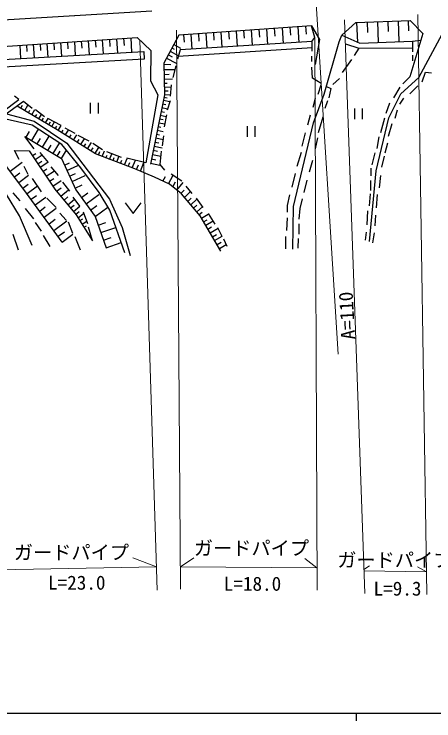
# Model space of a CAD drawing. Units: millimetres, scale not verified. Extents: x 40000 to 680000, y 20000 to 380000.
# Drawn here: x 323456 to 378123, y 204000 to 295974 of the extents above; entities that cross this region are included whole.
import ezdxf
from ezdxf.enums import TextEntityAlignment as Align

# ---------------------------------------------------------------- set-up
doc = ezdxf.new("R2010")
doc.units = ezdxf.units.MM
doc.header["$LTSCALE"] = 1000
for name, color, linetype, lineweight in [('M-BGD', 7, 'Continuous', 25), ('M-STR-HTXT', 7, 'Continuous', 13), ('M-TTL-BAND', 7, 'Continuous', 25)]:
    doc.layers.add(name, color=color, linetype=linetype, lineweight=lineweight)
doc.styles.add('ＭＳ ゴシック', font='')
doc.styles.get('ＭＳ ゴシック').set_extended_font_data('MS Gothic')

msp = doc.modelspace()

# ---------------------------------------------------------------- linework, layer by layer
at = {"layer": 'M-BGD'}
for p, q in [((341371, 296354), (299937, 293853)), ((362185, 294469), (344904, 293249)), ((360384, 294342), (360529, 292288)), ((361410, 294414), (361483, 293383)), ((362629, 292918), (362185, 294469)), ((362185, 294469), (363242, 292680)), ((366124, 293234), (367954, 294901)), ((367954, 294901), (375029, 295145)), ((368067, 294905), (368156, 292314)), ((369421, 294952), (369468, 293589)), ((370775, 294998), (370869, 292290)), ((372113, 295044), (372159, 293698)), ((373451, 295091), (373543, 292415)), ((374788, 295137), (374834, 293807)), ((375029, 295145), (376696, 293437)), ((376167, 287745), (380112, 295064)), ((347456, 293429), (347524, 292461)), ((348428, 293498), (348565, 291553)), ((349409, 293567), (349478, 292590)), ((350391, 293636), (350529, 291674)), ((351372, 293706), (351442, 292720)), ((352353, 293775), (352493, 291795)), ((353344, 293845), (353414, 292850)), ((354334, 293915), (354475, 291916)), ((355333, 293985), (355404, 292982)), ((356332, 294056), (356474, 292039)), ((357340, 294127), (357412, 293114)), ((358349, 294198), (358492, 292163)), ((359366, 294270), (359438, 293248)), ((376696, 293437), (374988, 287826)), ((313027, 291188), (339496, 292943)), ((333113, 292520), (333231, 290700)), ((334027, 292580), (334086, 291670)), ((334941, 292641), (335060, 290804)), ((335862, 292702), (335922, 291782)), ((336784, 292763), (336904, 290909)), ((337712, 292825), (337773, 291895)), ((338641, 292886), (338762, 291015)), ((339496, 292943), (341252, 291223)), ((344904, 293249), (342953, 289590)), ((345520, 293293), (345588, 292333)), ((346483, 293361), (346619, 291433)), ((362226, 292395), (362629, 292918)), ((363242, 292680), (362642, 289407)), ((365799, 292380), (366124, 293234)), ((366124, 293234), (368460, 292177)), ((375331, 292461), (376431, 292568)), ((324190, 291928), (324303, 290192)), ((325068, 291986), (325124, 291124)), ((325946, 292044), (326060, 290292)), ((326831, 292103), (326888, 291231)), ((327716, 292162), (327831, 290393)), ((328609, 292221), (328666, 291340)), ((329501, 292280), (329617, 290494)), ((330400, 292340), (330458, 291449)), ((331300, 292399), (331417, 290597)), ((332207, 292460), (332265, 291559)), ((344011, 291575), (344283, 291430)), ((344247, 292016), (345123, 291549)), ((362267, 291574), (344832, 290457)), ((362267, 292395), (345067, 291338)), ((362267, 291175), (362267, 292395)), ((363847, 285549), (365799, 292380)), ((366600, 292129), (368338, 291526)), ((368338, 291526), (375413, 291567)), ((368460, 292177), (375331, 292461)), ((375331, 292461), (375331, 291079)), ((318211, 289845), (340350, 291106)), ((340350, 291106), (340391, 290109)), ((341252, 291223), (341216, 287291)), ((343541, 290693), (344032, 290431)), ((343776, 291134), (344859, 290556)), ((345067, 291338), (344742, 290118)), ((368338, 291526), (367728, 290591)), ((340391, 290109), (318820, 288906)), ((343306, 290251), (344572, 289576)), ((362239, 289798), (362239, 290520)), ((367402, 290062), (366183, 288395)), ((375331, 290632), (375331, 289900)), ((342953, 289590), (343034, 285483)), ((342955, 289472), (343881, 289410)), ((344498, 289264), (344132, 287719)), ((362330, 287643), (362249, 289086)), ((342969, 288747), (344382, 288775)), ((342982, 288134), (343651, 288147)), ((376615, 287175), (377021, 288436)), ((377021, 288436), (377835, 288314)), ((341216, 287291), (342164, 285466)), ((342994, 287521), (344090, 287542)), ((343004, 287002), (343403, 287005)), ((363448, 286949), (362330, 287643)), ((365817, 287582), (364963, 286809)), ((373809, 285590), (376167, 287745)), ((374988, 287826), (374094, 286891)), ((343014, 286483), (343865, 286500)), ((343888, 286784), (343766, 285280)), ((363062, 285569), (363460, 286763)), ((364134, 286554), (364719, 286281)), ((364719, 286281), (364434, 285102)), ((373687, 286484), (372874, 285102)), ((374988, 285590), (376045, 286647)), ((324050, 284869), (323524, 285290)), ((342164, 285466), (340620, 276619)), ((343034, 285483), (341204, 276456)), ((342973, 285180), (343401, 285093)), ((343024, 285983), (343498, 285992)), ((343034, 285483), (343784, 285498)), ((362424, 281808), (363847, 285549)), ((372264, 282459), (373809, 285590)), ((321944, 283254), (324050, 284869)), ((324682, 284588), (322471, 283008)), ((325805, 283710), (324682, 284588)), ((333381, 284425), (333379, 283025)), ((334429, 283024), (334431, 284424)), ((342794, 284297), (343231, 284208)), ((342893, 284787), (343737, 284616)), ((343766, 284710), (343400, 283491)), ((362411, 283862), (362696, 285041)), ((364272, 284695), (363906, 283679)), ((372345, 284370), (371857, 283028)), ((373687, 284248), (374216, 285020)), ((329072, 280905), (323853, 283996)), ((323881, 283979), (323919, 284043)), ((324312, 283724), (324545, 284119)), ((324832, 283416), (325259, 284138)), ((325321, 283141), (325521, 283479)), ((325750, 282872), (326154, 283554)), ((327420, 282622), (326227, 283500)), ((342595, 283317), (343051, 283224)), ((342694, 283807), (343449, 283654)), ((367784, 283688), (367782, 282288)), ((368832, 282287), (368834, 283687)), ((373077, 282418), (373402, 283516)), ((325805, 281534), (321979, 282412)), ((322471, 283008), (326051, 282025)), ((326215, 282597), (326408, 282923)), ((326658, 282335), (327008, 282925)), ((327067, 282093), (327265, 282428)), ((327528, 281819), (327870, 282397)), ((329562, 281499), (327842, 282412)), ((342496, 282827), (343275, 282669)), ((343319, 282881), (342993, 281295)), ((361720, 281585), (362045, 282886)), ((363662, 282581), (363052, 280507)), ((370597, 275587), (372264, 282459)), ((371695, 282418), (371166, 280507)), ((329667, 279006), (325805, 281534)), ((326051, 282025), (330299, 279182)), ((327962, 281562), (328187, 281942)), ((328382, 281348), (328732, 281939)), ((329195, 280832), (329583, 281487)), ((342297, 281847), (343074, 281689)), ((342396, 282337), (342872, 282240)), ((359862, 270952), (362424, 281808)), ((372223, 280100), (372711, 281727)), ((325008, 279961), (325462, 280712)), ((325746, 279516), (326636, 280990)), ((328797, 281068), (329001, 281413)), ((334033, 277774), (329072, 280905)), ((329645, 280543), (329848, 280864)), ((331387, 280446), (330088, 281113)), ((330122, 280242), (330528, 280887)), ((342098, 280867), (342873, 280709)), ((342198, 281357), (342583, 281277)), ((353812, 281406), (353810, 280006)), ((354860, 280005), (354862, 281405)), ((360988, 278779), (361395, 280527)), ((326063, 278455), (324843, 280061)), ((324843, 280061), (329621, 277174)), ((326457, 279086), (326895, 279810)), ((327169, 278656), (328028, 280079)), ((330650, 279909), (330865, 280249)), ((331191, 279568), (331626, 280256)), ((331667, 279267), (331919, 279666)), ((333213, 279463), (331808, 280165)), ((332114, 278985), (332607, 279766)), ((341893, 279855), (342855, 279660)), ((341996, 280361), (342392, 280276)), ((342912, 280116), (342749, 278815)), ((362970, 279856), (362645, 278433)), ((370963, 280019), (370678, 278474)), ((327855, 278241), (328278, 278940)), ((328542, 277826), (329372, 279200)), ((332124, 275952), (329667, 279006)), ((330299, 279182), (335881, 271880)), ((332551, 278709), (332791, 279088)), ((333004, 278423), (333533, 279261)), ((334968, 278304), (333704, 279147)), ((341680, 278804), (342722, 278593)), ((341787, 279330), (342323, 279221)), ((371776, 277945), (372142, 279206)), ((324132, 277073), (323502, 278211)), ((323502, 278211), (325433, 278170)), ((325433, 278170), (328747, 273210)), ((325847, 277561), (326283, 277852)), ((327913, 276646), (326856, 277947)), ((329082, 277500), (329467, 278138)), ((329621, 277174), (330273, 278253)), ((333461, 278135), (333737, 278572)), ((333984, 277805), (334497, 278618)), ((339197, 275822), (334033, 277774)), ((334452, 277615), (334633, 278095)), ((334924, 277437), (335206, 278184)), ((337425, 277321), (335529, 278059)), ((335895, 277070), (336174, 277808)), ((341569, 278257), (342127, 278144)), ((342627, 278123), (342424, 276416)), ((360297, 276177), (360866, 278006)), ((370434, 277905), (370028, 276360)), ((324742, 273169), (321794, 276991)), ((326183, 277048), (327092, 277656)), ((326550, 276499), (327063, 276842)), ((329621, 277174), (331491, 273108)), ((335417, 277251), (335564, 277639)), ((336343, 276901), (336499, 277313)), ((336826, 276718), (337102, 277447)), ((337320, 276531), (337498, 276979)), ((337819, 276343), (338163, 277207)), ((340620, 276619), (338127, 277216)), ((338850, 275953), (339246, 276948)), ((341343, 277142), (341923, 277024)), ((341458, 277710), (342552, 277489)), ((361923, 275445), (362371, 276990)), ((371329, 276075), (371695, 277498)), ((322927, 275522), (324504, 276694)), ((325270, 275100), (324762, 276158)), ((326853, 276045), (327857, 276715)), ((329255, 274978), (328259, 276117)), ((330014, 276319), (330658, 276616)), ((330342, 275606), (331768, 276262)), ((334511, 272758), (332124, 275952)), ((338310, 276157), (338511, 276661)), ((339392, 275740), (339642, 276367)), ((339897, 275528), (340357, 276682)), ((341228, 276573), (342414, 276332)), ((342424, 276416), (343034, 275684)), ((323490, 274792), (324202, 275321)), ((324053, 274062), (325318, 275002)), ((327206, 275509), (327704, 275842)), ((327630, 274881), (328710, 275602)), ((330670, 274893), (331452, 275253)), ((341718, 274765), (339197, 275822)), ((343558, 273901), (344185, 275009)), ((343888, 275196), (345311, 274301)), ((359687, 273452), (360094, 275241)), ((369743, 266398), (370597, 275587)), ((369906, 275912), (369906, 274937)), ((327019, 272864), (325860, 274572)), ((328076, 274215), (328647, 274596)), ((328488, 273598), (329580, 274328)), ((330699, 272925), (329784, 274104)), ((330998, 274181), (332699, 274963)), ((343710, 273830), (341718, 274765)), ((342840, 274238), (343184, 274845)), ((344108, 273505), (344474, 274152)), ((361598, 274347), (361192, 272761)), ((369865, 274327), (369865, 273025)), ((371044, 273351), (371207, 274977)), ((324608, 273343), (325272, 273836)), ((329723, 266318), (324742, 273169)), ((325147, 272612), (326505, 273621)), ((328747, 273210), (331552, 269855)), ((328970, 272942), (329576, 273347)), ((331389, 273330), (332322, 273759)), ((345255, 272569), (343710, 273830)), ((344641, 273071), (345470, 274056)), ((345835, 273595), (346607, 272619)), ((324162, 269723), (322455, 272488)), ((323278, 272701), (324193, 271665)), ((325678, 271881), (326349, 272379)), ((329528, 272276), (330543, 273125)), ((331491, 273108), (334012, 269652)), ((332216, 272115), (333045, 272720)), ((332818, 271290), (334469, 272494)), ((335916, 270476), (334511, 272758)), ((345167, 272641), (345603, 273064)), ((347695, 269723), (345255, 272569)), ((345638, 272123), (346408, 272870)), ((359077, 271053), (359362, 272436)), ((369824, 272578), (369702, 271033)), ((370638, 270748), (370800, 272497)), ((326210, 271149), (327589, 272174)), ((328950, 270790), (327730, 272031)), ((329956, 271764), (330455, 272182)), ((330451, 271172), (331328, 271905)), ((332000, 270994), (331146, 272153)), ((335881, 271880), (337530, 268194)), ((337911, 271437), (338960, 270036)), ((338960, 270036), (340011, 271435)), ((346086, 271600), (346525, 272026)), ((346475, 271146), (347254, 271902)), ((347176, 272009), (348030, 270830)), ((360988, 271948), (360663, 270687)), ((324904, 270689), (325982, 269327)), ((326790, 270352), (327503, 270882)), ((327369, 269555), (328918, 270706)), ((330809, 270744), (331268, 271128)), ((331177, 270304), (332000, 270993)), ((333415, 270471), (334237, 271071)), ((334012, 269652), (335650, 270846)), ((337882, 264894), (335916, 270476)), ((346823, 270740), (347249, 271105)), ((347230, 270266), (347976, 270905)), ((359077, 270200), (359077, 271053)), ((359740, 265381), (359862, 270952)), ((360663, 270687), (360541, 269305)), ((325789, 265860), (324162, 269723)), ((330231, 269164), (329397, 270059)), ((331498, 269921), (331921, 270275)), ((331552, 269855), (333667, 266460)), ((331796, 269464), (332538, 270085)), ((333057, 268676), (332488, 270221)), ((334012, 269652), (335436, 265566)), ((347554, 269887), (347943, 270221)), ((350378, 265128), (347695, 269723)), ((347868, 269426), (348717, 269922)), ((349644, 268647), (348767, 270023)), ((369499, 270383), (369377, 268553)), ((370475, 268431), (370556, 269813)), ((326206, 268859), (326998, 267741)), ((328008, 268677), (328815, 269276)), ((328646, 267798), (330335, 269053)), ((331085, 267416), (330556, 268879)), ((332021, 269103), (332399, 269339)), ((332308, 268641), (332928, 269027)), ((334409, 268514), (335387, 268855)), ((348140, 268961), (348589, 269224)), ((348411, 268496), (349380, 269062)), ((358955, 267801), (359077, 269468)), ((360541, 268695), (360541, 267353)), ((329184, 267058), (329998, 267662)), ((332559, 268239), (332870, 268433)), ((333667, 266460), (333138, 268249)), ((334750, 267534), (336711, 268217)), ((337530, 268194), (338548, 264578)), ((348701, 268000), (349182, 268280)), ((348991, 267503), (350013, 268100)), ((350555, 267031), (349988, 268149)), ((323308, 267324), (324000, 265291)), ((327242, 267172), (328117, 265728)), ((329723, 266318), (331109, 267348)), ((332122, 265261), (331410, 266989)), ((335093, 266550), (336075, 266892)), ((349281, 267006), (349794, 267306)), ((349572, 266510), (350534, 267072)), ((350736, 266747), (351166, 265793)), ((358833, 265442), (358833, 267028)), ((360460, 266784), (360419, 265524)), ((369296, 267618), (369174, 266560)), ((370190, 266194), (370394, 267496)), ((333535, 266672), (333566, 266692)), ((335436, 265566), (337404, 266251)), ((349880, 265982), (350425, 266300)), ((350188, 265453), (351083, 265976))]:
    msp.add_line(p, q, dxfattribs=at)
at = {"layer": 'M-STR-HTXT'}
for p, q in [((365648, 251705), (362629, 300079)), ((366490, 295235), (369132, 220595)), ((376039, 295937), (377187, 220443)), ((344585, 293901), (345138, 221146)), ((339846, 292601), (342092, 220988)), ((362629, 292918), (362902, 221018)), ((341997, 224030), (338915, 225218)), ((345116, 224033), (346849, 225218)), ((362891, 223905), (361312, 225148)), ((318182, 223587), (341997, 224030)), ((345116, 224033), (362891, 223905)), ((369022, 223688), (369737, 224165)), ((369028, 223528), (377142, 223374)), ((377142, 223374), (375986, 224025))]:
    msp.add_line(p, q, dxfattribs=at)
at = {"layer": 'M-TTL-BAND'}
for p, q in [((40000, 205000), (579000, 205000)), ((368000, 205000), (368000, 204000))]:
    msp.add_line(p, q, dxfattribs=at)

# ---------------------------------------------------------------- texts
at = {"layer": 'M-STR-HTXT', "style": 'ＭＳ ゴシック'}
msp.add_text('A=110', height=1833, rotation=93.145, dxfattribs=at).set_placement((366797, 256734), align=Align.MIDDLE_CENTER)
for s, p in [('ガードパイプ', (354362, 226482)), ('ガードパイプ', (330912, 225921)), ('ガードパイプ', (373037, 224938)), ('L=23.0', (331614, 221989)), ('L=18.0', (354502, 221848)), ('L=9.3', (373388, 221216))]:
    msp.add_text(s, height=1833, dxfattribs=at).set_placement(p, align=Align.MIDDLE_CENTER)

doc.saveas('drawing.dxf')
